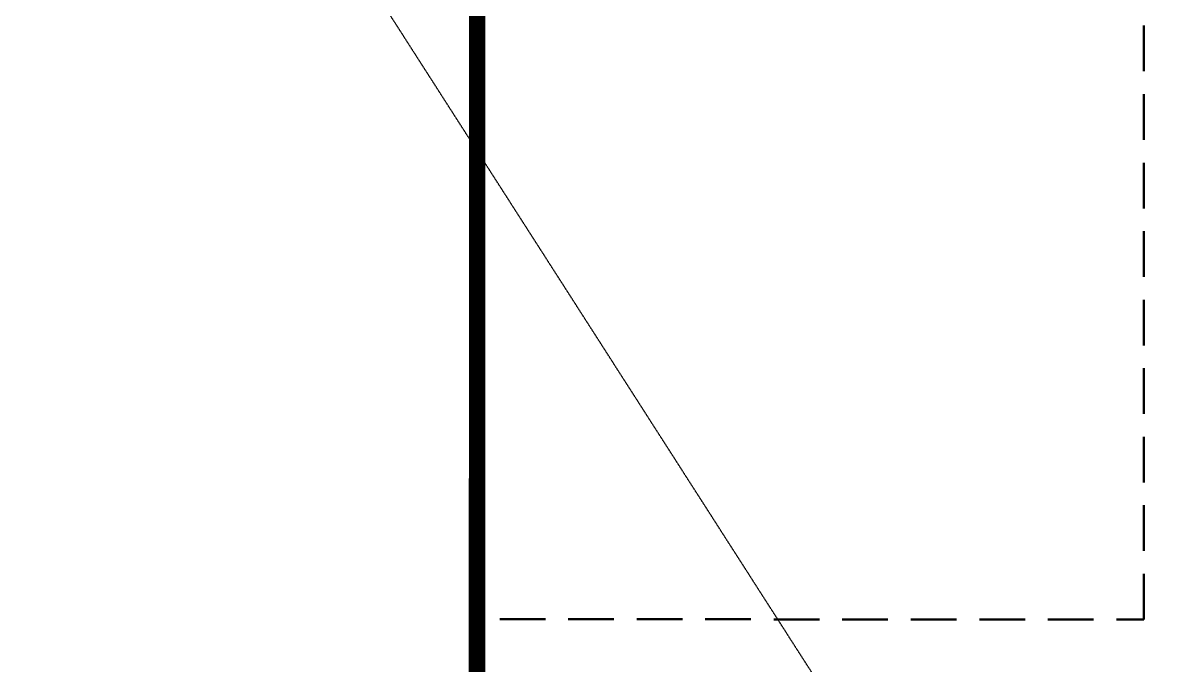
# Model space of a CAD drawing. Header units: centimetres. Extents: x -6122352 to 6876996, y -1694241 to 2592194.
# Drawn here: x 173025 to 174593, y -53977 to -53098 of the extents above; entities that cross this region are included whole.
import ezdxf
from ezdxf.xclip import XClip

# ---------------------------------------------------------------- set-up
doc = ezdxf.new("R2010")
doc.units = ezdxf.units.CM
doc.header["$MEASUREMENT"] = 0
doc.header["$XCLIPFRAME"] = 2
for name, pattern in [('DASHED2', [0.375, 0.25, -0.125]), ('XR-AR-END-SETTING OUT PLAN$0$23261-XR-AR-SI-GF$0$HIDDEN', [0.375, 0.25, -0.125]), ('XR-AR-END-SETTING OUT PLAN$0$23585-XR-AR-END-GROUND FLOOR$0$XR-END-GROUND FLOOR PLAN$0$xf_6a1$0$DASHED', [0.75, 0.5, -0.25])]:
    doc.linetypes.add(name, pattern=pattern)
for name, color, linetype in [('23585-XR-AR-BOUNDARY WALLS AND SETBACKS$0$setback', 7, 'XR-AR-END-SETTING OUT PLAN$0$23261-XR-AR-SI-GF$0$HIDDEN'), ('@MI-REF LAYER', 7, 'Continuous'), ('B_TH_4', 7, 'Continuous')]:
    doc.layers.add(name, color=color, linetype=linetype)
for name, color, linetype, lineweight in [('@ Foundations', 4, 'DASHED2', 50), ('A-ANNO-TEXT', 3, 'Continuous', 25), ('XR-AR-END-SETTING OUT PLAN$0$23585-XR-AR-END-GROUND FLOOR$0$A-EQUP-KITN-PLAN', 202, 'Continuous', 9), ('XR-AR-END-SETTING OUT PLAN$0$23585-XR-AR-END-GROUND FLOOR$0$A-GLAZ-SILL', 8, 'Continuous', 5), ('XR-AR-END-SETTING OUT PLAN$0$23585-XR-AR-END-GROUND FLOOR$0$A-GLAZ-WNDO', 232, 'Continuous', 9), ('XR-AR-END-SETTING OUT PLAN$0$23585-XR-AR-END-GROUND FLOOR$0$A-WALL', 7, 'Continuous', 30)]:
    doc.layers.add(name, color=color, linetype=linetype, lineweight=lineweight)
doc.styles.get("Standard").update_dxf_attribs({"font": 'arial.ttf'})
doc.dimstyles.new('LEADER', dxfattribs={"dimtxt": 0.18, "dimasz": 0.25, "dimexe": 0.18, "dimexo": 0.0625, "dimgap": 0.09, "dimtad": 0, "dimtih": 1, "dimtoh": 1, "dimdec": 4, "dimzin": 0, "dimdsep": 46, "dimtxsty": 'Standard', "dimblk": 'DOT', "dimcen": 0.09, "dimadec": 0, "dimazin": 0, "dimtfac": 1, "dimtdec": 4, "dimtofl": 0, "dimtmove": 0, "dimatfit": 3, "dimldrblk": 'DOT', "dimfxl": 1, "dimtolj": 1, "dimtzin": 0, "dimarcsym": 0})

# ---------------------------------------------------------------- blocks, each defined once
blk = doc.blocks.new('23585-XR-AR-BOUNDARY WALLS AND SETBACKS')
at = {"layer": '23585-XR-AR-BOUNDARY WALLS AND SETBACKS$0$setback', "ltscale": 40, "const_width": 0.05}
blk.add_lwpolyline([(496556.6741001542, 2768981.202274867), (496542.2967960276, 2768994.375796448), (496538.1421869831, 2768989.841589371), (496534.0887982166, 2768985.417801631), (496530.0353982168, 2768980.994001632), (496525.9819525767, 2768976.570351822), (496521.9283484083, 2768972.146547273), (496517.7722339163, 2768967.610636459), (496532.1492828215, 2768954.436577055), (496536.3057524819, 2768958.97285092), (496540.3591508893, 2768963.396649184), (496544.4125508901, 2768967.820449183), (496548.4659508895, 2768972.244249184), (496552.5193508902, 2768976.668049183)], close=True, dxfattribs=at)
blk = doc.blocks.new('A$C9d9485f6')
at = {"layer": 'A-ANNO-TEXT', "rotation": 312.4881850805905}
blk.add_blockref('23585-XR-AR-BOUNDARY WALLS AND SETBACKS', (-2377088.534775567, -1504219.252137818), dxfattribs=at)
blk = doc.blocks.new('XR-AR-END-SETTING OUT PLAN$0$23585-XR-AR-END-GROUND FLOOR$0$XR-END-GROUND FLOOR PLAN$0$A$C69996ABC')
at = {"layer": 'XR-AR-END-SETTING OUT PLAN$0$23585-XR-AR-END-GROUND FLOOR$0$A-GLAZ-SILL'}
blk.add_line((0.2499999770720933, 0.9999993968456202), (0.249999977072207, 0.0999993968456252), dxfattribs=at)
at = {"layer": 'XR-AR-END-SETTING OUT PLAN$0$23585-XR-AR-END-GROUND FLOOR$0$A-GLAZ-WNDO'}
for p, q in [((-2.292778056300904e-08, 0.9999993968456202), (-2.292778056300904e-08, 0.9499993968456231)), ((0.2499999770720933, 0.9999993968456202), (-2.292778056300904e-08, 0.9999993968456202)), ((0.1499999770722127, 0.9499993968456231), (0.1499999770722127, 0.9999993968456202)), ((0.1499999770722109, 0.999999396845622), (0.1499999770722127, 0.09999939684562342)), ((-2.292778056300904e-08, 0.9499993968456231), (0.1499999770722127, 0.9499993968456231)), ((-2.292778056300904e-08, 0.9499993968456231), (-2.292778056300904e-08, 0.1499993968456224)), ((0.1499999770722127, 0.1499993968456224), (-2.292778056300904e-08, 0.1499993968456224)), ((-2.292787470992153e-08, 0.09999939684561099), (-2.292787470992153e-08, 0.1499993968456099)), ((0.1499999770722127, 0.0999993968456252), (0.1499999770722127, 0.1499993968456224)), ((0.249999977072207, 0.0999993968456252), (-2.292778056300904e-08, 0.0999993968456252))]:
    blk.add_line(p, q, dxfattribs=at)
blk.add_lwpolyline([(-2.292779299750691e-08, 0.9499993968456231), (-2.292779299750691e-08, 0.1499993968456224), (0.04999997707220416, 0.1499993968456224), (0.04999997707220416, 0.9499993968456231)], close=True, dxfattribs=at)
blk.add_lwpolyline([(0.04999997707215442, 0.0999993968456181), (-2.292784451185526e-08, 0.0999993968456181)], dxfattribs=at)
blk = doc.blocks.new('XR-AR-END-SETTING OUT PLAN')
at = {"layer": 'XR-AR-END-SETTING OUT PLAN$0$23585-XR-AR-END-GROUND FLOOR$0$A-EQUP-KITN-PLAN', "color": 8, "linetype": 'XR-AR-END-SETTING OUT PLAN$0$23585-XR-AR-END-GROUND FLOOR$0$XR-END-GROUND FLOOR PLAN$0$xf_6a1$0$DASHED'}
blk.add_line((3250.108286634088, 12899.99910211563), (3650.110123351216, 12899.99910211563), dxfattribs=at)
at = {"layer": 'XR-AR-END-SETTING OUT PLAN$0$23585-XR-AR-END-GROUND FLOOR$0$A-WALL', "color": 8}
blk.add_lwpolyline([(3000.102068737149, 12899.99910259247), (3250.103869214654, 12899.99910211563), (3250.103198900819, 13749.9988026619), (3250.102675631642, 14849.99877595901), (3000.10211391747, 14849.99877595901)], close=True, dxfattribs=at)
at = {"color": 8, "xscale": 1000.000000000001, "yscale": 1000.000000000001, "zscale": 1000.000000000001}
blk.add_blockref('XR-AR-END-SETTING OUT PLAN$0$23585-XR-AR-END-GROUND FLOOR$0$XR-END-GROUND FLOOR PLAN$0$A$C69996ABC', (3000.101009145379, 11899.99970579147), dxfattribs=at)
blk = doc.blocks.new('END UNIT')
at = {"xscale": 0.001, "yscale": 0.001, "zscale": 0.001}
blk.add_blockref('XR-AR-END-SETTING OUT PLAN', (-9.150201729830158, 0), dxfattribs=at)
blk = doc.blocks.new('TH_4')
at = {"xscale": -1}
blk.add_blockref('END UNIT', (495826.3053798428, 2769130.514097063), dxfattribs=at)
blk = doc.blocks.new('A$C780da55d')
at = {"layer": 'B_TH_4', "xscale": 1.000039159572381, "yscale": 1.000039159572381, "zscale": 1.000039159572381}
blk.add_blockref('TH_4', (-495814.0704651335, -2769239.302089663), dxfattribs=at)
blk = doc.blocks.new('23585-XR-AR-MALDIVE-2$0$TH_4')
blk.add_blockref('A$C780da55d', (495794.655359471, 2769130.864096801))
at = {"layer": '@ Foundations', "linetype": 'DASHED2', "ltscale": 0.25}
blk.add_lwpolyline([(495831.2804292943, 2769142.764569025), (495833.3804292943, 2769142.764569025), (495833.3804292943, 2769145.464569025), (495831.2804292943, 2769145.464569025)], close=True, dxfattribs=at)
blk = doc.blocks.new('_Dot')
at = {"color": 0, "linetype": 'ByBlock', "lineweight": -2}
blk.add_line((-0.5, 0), (-1, 0), dxfattribs=at)
at = {"color": 0, "linetype": 'ByBlock', "const_width": 0.5}
blk.add_lwpolyline([(-0.25, 0, 1), (0.25, 0, 1)], format="xyb", close=True, dxfattribs=at)

msp = doc.modelspace()

# ---------------------------------------------------------------- hatches: boundary and pattern name
at = {"layer": '@MI-REF LAYER'}
h = msp.add_hatch(dxfattribs=at)
h.set_pattern_fill('ANSI31', color=256, scale=1999.999998458916, angle=186.7183412143764)
h.set_pattern_definition([(231.7183412143764, (-2377109729.195271, -1504175463.930205), (196.2436825049419, -154.8819453021617), [])])
h.paths.add_polyline_path([(173636.2651195199, -46390.50374047816), (173633.6818496808, -60664.33460956941), (137332.1187900153, -60657.87843419171), (137334.6100479834, -46384.0475480083), (143584.8555456593, -46385.15914598721), (143584.6674330861, -46685.78874860216), (167386.100801028, -46690.02179595042), (167386.0196218033, -46389.39214555413)])

# ---------------------------------------------------------------- block references
at = {"layer": '@MI-REF LAYER', "xscale": 1000, "yscale": 1000, "zscale": 1000}
msp.add_blockref('A$C9d9485f6', (-23958.95045533385, 48155.57226163784), dxfattribs=at)

# ---------------------------------------------------------------- next in the draw order: block references
at = {"layer": '@MI-REF LAYER'}
ref = msp.add_blockref('23585-XR-AR-MALDIVE-2$0$TH_4', (-496151301.9159901, -2769108451.800584), dxfattribs=dict(at, xscale=1000, yscale=1000, zscale=1000, rotation=359.9898100352379))
XClip(ref).set_block_clipping_path([(495835.3953325448, 2769154.4396940554), (495826.3052454812, 2769154.3996857116), (495820.3052412018, 2769154.399648848), (495814.30523636914, 2769154.399611985), (495808.30537674366, 2769154.399710235), (495802.3052365903, 2769154.3998208307), (495793.35321120196, 2769154.429756117), (495793.3526341284, 2769130.4996254453), (495835.3953434096, 2769130.4996848367)])

# ---------------------------------------------------------------- next in the draw order: linework, layer by layer
at = {"layer": '@MI-REF LAYER', "const_width": 5}
msp.add_lwpolyline([(137332.1187900223, -60657.87843419927), (137334.6100479965, -46384.04754799635), (143584.8555455054, -46385.15914618879), (143584.6674330319, -46685.78874864501), (167386.1008009281, -46690.02179608966), (167386.0196215118, -46389.39214587734), (173636.2651195478, -46390.50374050862), (173633.6818493722, -60664.33460990913)], close=True, dxfattribs=at)

# ---------------------------------------------------------------- next in the draw order: wipeouts: each hides what was drawn before it
at = {"color": 10}
msp.add_wipeout([(173636.26511951984, -46390.50374047816), (173633.68184968072, -60664.33460956941), (137332.1187900153, -60657.878434191734), (137334.61004798335, -46384.04754800831), (143584.8555456593, -46385.159145987214), (143584.6674330861, -46685.788748602165), (167386.10080102787, -46690.02179595042), (167386.0196218033, -46389.39214555412)], dxfattribs=at).dxf.layer = '@MI-REF LAYER'

# ---------------------------------------------------------------- next in the draw order: leaders
at = {"layer": '@MI-REF LAYER', "linetype": 'DASHED2'}
msp.add_leader([(175138.5419523451, -55599.40567249962), (172279.190560395, -51141.47393555536)], dimstyle='LEADER', dxfattribs=at)

doc.saveas('drawing.dxf')
